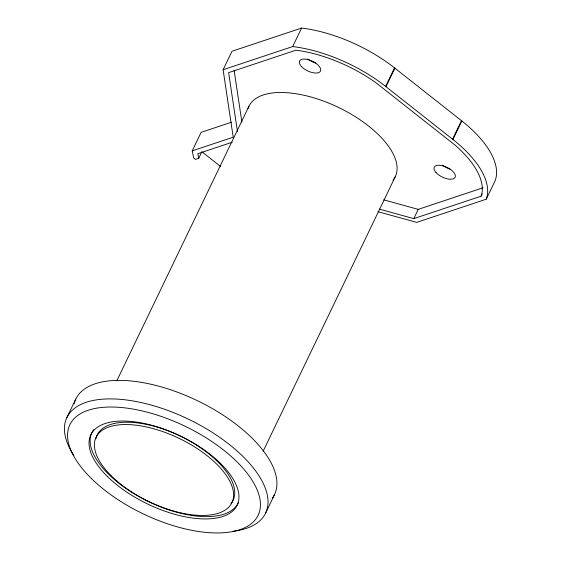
<?xml version="1.0" encoding="UTF-8"?>
<svg xmlns="http://www.w3.org/2000/svg" width="561" height="561" viewBox="0 0 561 561"><rect width="100%" height="100%" fill="white"/><g stroke="black" fill="none" stroke-linecap="round" stroke-linejoin="round"><path stroke-width="0.84" d="M379.278 209.092L413.78 218.629L481.128 196.182L481.983 192.977A92.796 43.134 25.7 0 0 455.462 145.439L376.017 82.797A92.796 43.134 25.7 0 0 302.021 51.079L295.97 50.181L228.622 72.628L237.443 131.421M201.701 152.129L198.734 158.3L195.417 159.408L193.678 158.034L192.22 150.853L233.222 137.186L223.103 69.746L232.009 51.24L301.58 28.05A98.603 45.834 25.7 0 1 394.516 67.888L461.843 120.973A98.603 45.834 25.7 0 1 495.153 180.684L486.247 199.197L416.676 222.38L377.967 211.679M192.22 150.853L201.133 132.34L231.469 122.228M66.836 417.643L75.742 399.13M116.737 380.926L248.916 106.288M223.103 69.746L292.667 46.563L301.58 28.05M486.247 199.197A98.603 45.834 25.7 0 0 452.937 139.486L385.603 86.394L394.516 67.888M385.989 86.689L394.902 68.183M263.144 451.219L395.323 176.582M265.612 513.084L274.518 494.571M413.78 218.629L418.233 209.372L483.091 187.753M452.566 139.184L461.472 120.671M452.937 139.486L461.843 120.973M481.128 196.182L482.243 193.868M232.191 142.249L197.802 153.714L198.734 158.3M383.731 199.835L418.233 209.372M201.932 151.779L220.494 166.414M234.112 70.293L241.896 122.165M450.399 169.233A11.599 5.393 25.7 0 1 442.51 165.186M292.667 46.563A98.603 45.834 25.7 0 1 385.603 86.394M315.738 63.049A11.599 5.393 25.7 0 1 307.842 59.003M247.99 108.666A81.205 37.748 25.7 0 1 339.98 108.154A81.205 37.748 25.7 0 1 393.044 180.179M238.313 502.824A81.205 37.748 25.7 0 1 148.889 501.758A81.205 37.748 25.7 0 1 91.906 432.531M92.292 431.774A81.205 37.748 25.7 0 1 93.659 429.614M95.882 438.793A75.391 35.048 25.7 0 1 180.172 436.03A75.391 35.048 25.7 0 1 230.964 503.645M74.087 403.801A110.251 51.247 25.7 0 1 196.357 400.196A110.251 51.247 25.7 0 1 272.436 498.126M73.807 455.427A110.251 51.247 25.7 0 1 115.096 398.997A110.251 51.247 25.7 0 1 249.098 462.902A110.251 51.247 25.7 0 1 232.822 531.267M436.1 172.648A11.599 5.393 25.7 0 0 454.522 178.075A11.599 5.393 25.7 0 0 443.414 165.979A11.599 5.393 25.7 0 0 436.1 172.648M301.439 66.471A11.599 5.393 25.7 0 0 319.861 71.892A11.599 5.393 25.7 0 0 308.753 59.796A11.599 5.393 25.7 0 0 301.439 66.471M111.52 476.072A75.391 35.048 25.7 0 0 229.849 505.959A75.391 35.048 25.7 0 0 150.621 427.938A75.391 35.048 25.7 0 0 111.52 476.072M107.474 476.541A81.205 37.748 25.7 0 0 234.919 508.729A81.205 37.748 25.7 0 0 149.591 424.698A81.205 37.748 25.7 0 0 107.474 476.541M91.296 478.414A104.444 48.548 25.7 0 0 255.22 519.816A104.444 48.548 25.7 0 0 145.467 411.732A104.444 48.548 25.7 0 0 91.296 478.414"/></g></svg>
